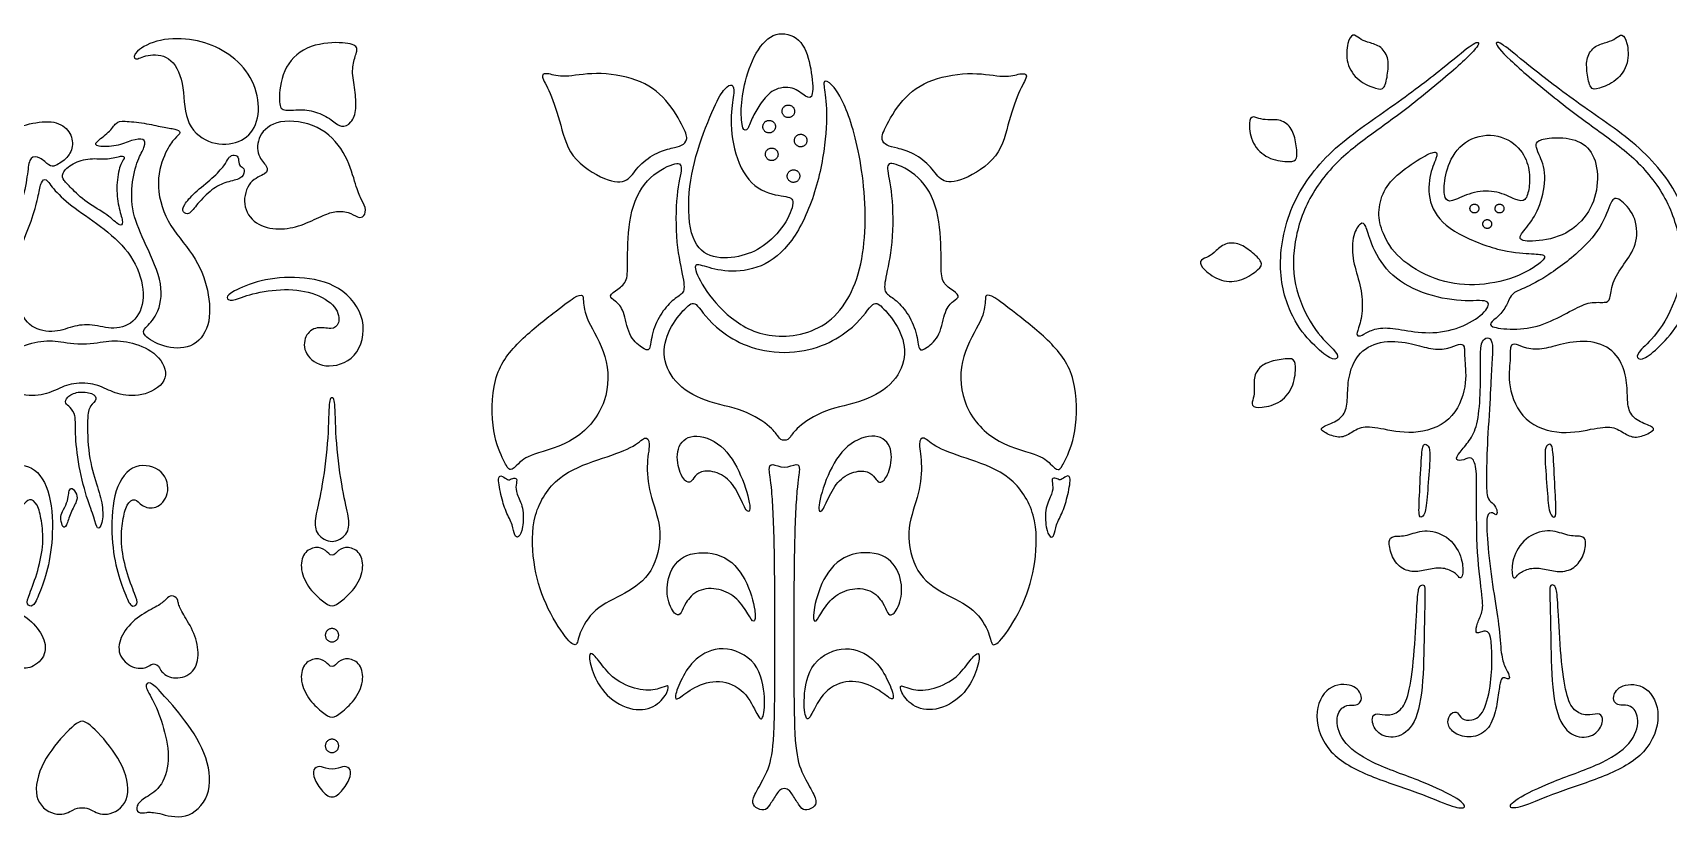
# Model space of a CAD drawing. Header units: millimetres. Extents: x -84 to 83, y -94 to 93.
# Drawn here: x -45.8 to 22, y 60.1 to 92.7 of the extents above; entities that cross this region are included whole.
import ezdxf

# ---------------------------------------------------------------- set-up
doc = ezdxf.new("R2010")
doc.units = ezdxf.units.MM
doc.header["$MEASUREMENT"] = 0
doc.layers.add('Default', color=18, linetype='Continuous')

msp = doc.modelspace()

# ---------------------------------------------------------------- linework, layer by layer
at = {"layer": 'Default', "color": 5}
for centre, radius, start, end in [((-40.05, 69.086), 0.247, 12.93324, 137.06638), ((-40.811, 66.247), 0.252, 36.55424, 113.44579)]:
    msp.add_arc(centre, radius, start, end, dxfattribs=at)
for points in [[(-37.964, 91.959), (-37.598, 91.748), (-36.895, 91.177), (-36.37, 89.912), (-36.532, 88.658), (-37.342, 88.034), (-38.566, 88.048), (-39.574, 88.94), (-39.516, 90.704), (-40.121, 91.781), (-41.119, 91.811), (-41.633, 91.478), (-41.652, 91.902), (-40.593, 92.476), (-39.093, 92.446), (-38.33, 92.171), (-37.964, 91.959)], [(-33.391, 89.04), (-33.55, 89.155), (-34.002, 89.414), (-34.723, 89.536), (-35.489, 89.414), (-35.639, 89.747), (-35.513, 91.172), (-34.533, 92.201), (-32.972, 92.328), (-32.276, 92.158), (-32.458, 91.723), (-32.609, 91.148), (-32.458, 90.313), (-32.379, 89.515), (-32.591, 88.922), (-33.044, 88.728), (-33.231, 88.926), (-33.391, 89.04)], [(-15.621, 89.777), (-15.484, 89.97), (-15.158, 90.383), (-14.275, 90.49), (-13.757, 89.983), (-13.429, 89.954), (-13.53, 91.188), (-13.864, 92.416), (-14.91, 92.83), (-15.794, 92.114), (-16.339, 90.629), (-16.482, 89.496), (-16.406, 88.598), (-16.17, 88.629), (-15.982, 89.227), (-15.758, 89.584), (-15.621, 89.777)], [(12.573, 91.176), (12.029, 90.741), (10.566, 89.63), (7.889, 87.858), (6.211, 85.555), (5.719, 82.788), (6.385, 80.755), (7.237, 79.759), (8.012, 79.094), (8.344, 79.172), (8.211, 79.504), (7.381, 80.19), (6.43, 82.015), (6.392, 83.876), (7.001, 85.865), (8.366, 87.553), (10.062, 88.735), (11.764, 90.011), (13.792, 91.731), (14.278, 92.385), (13.828, 92.239), (13.117, 91.61), (12.573, 91.176)], [(9.179, 92.461), (9.275, 92.396), (9.48, 92.294), (10.039, 92.181), (10.406, 91.673), (10.365, 91.022), (10.228, 90.324), (9.933, 90.336), (9.116, 90.667), (8.602, 91.406), (8.678, 92.335), (8.9, 92.684), (9.082, 92.526), (9.179, 92.461)], [(16.401, 91.176), (16.945, 90.741), (18.408, 89.63), (21.085, 87.858), (22.762, 85.555), (23.255, 82.788), (22.589, 80.755), (21.737, 79.759), (20.962, 79.094), (20.63, 79.172), (20.762, 79.504), (21.593, 80.19), (22.543, 82.015), (22.582, 83.876), (21.973, 85.865), (20.608, 87.553), (18.912, 88.735), (17.209, 90.011), (15.182, 91.731), (14.696, 92.385), (15.146, 92.239), (15.857, 91.61), (16.401, 91.176)], [(19.795, 92.461), (19.699, 92.396), (19.494, 92.294), (18.935, 92.181), (18.568, 91.673), (18.609, 91.022), (18.745, 90.324), (19.041, 90.336), (19.858, 90.667), (20.372, 91.406), (20.295, 92.335), (20.073, 92.684), (19.892, 92.526), (19.795, 92.461)], [(-19.352, 87.9), (-19.54, 87.853), (-20.021, 87.719), (-20.799, 87.118), (-21.12, 86.477), (-21.986, 86.477), (-23.629, 87.495), (-23.951, 89.082), (-24.448, 90.421), (-24.809, 90.982), (-24.472, 91.022), (-23.831, 90.805), (-22.548, 91.086), (-20.704, 90.829), (-19.501, 89.964), (-18.756, 88.625), (-18.66, 88.24), (-18.892, 87.999), (-19.164, 87.946), (-19.352, 87.9)], [(-9.968, 87.9), (-9.779, 87.853), (-9.298, 87.719), (-8.521, 87.118), (-8.2, 86.477), (-7.334, 86.477), (-5.691, 87.495), (-5.369, 89.082), (-4.872, 90.421), (-4.511, 90.982), (-4.848, 91.022), (-5.489, 90.805), (-6.772, 91.086), (-8.616, 90.829), (-9.818, 89.964), (-10.564, 88.625), (-10.66, 88.24), (-10.428, 87.999), (-10.156, 87.946), (-9.968, 87.9)], [(-17.513, 89.715), (-17.702, 89.318), (-18.232, 88.059), (-18.7, 86.085), (-18.58, 83.975), (-17.654, 83.266), (-16.37, 83.394), (-15.416, 83.84), (-14.511, 84.848), (-14.173, 85.848), (-14.66, 85.889), (-15.957, 86.152), (-16.789, 87.617), (-16.917, 89.385), (-16.702, 90.276), (-16.81, 90.585), (-17.097, 90.441), (-17.323, 90.112), (-17.513, 89.715)], [(-16.979, 82.803), (-16.566, 82.777), (-15.605, 82.886), (-14.303, 83.904), (-13.312, 86.051), (-12.893, 88.4), (-12.909, 90.005), (-13.09, 90.705), (-12.852, 90.73), (-12.216, 90.014), (-11.388, 87.446), (-11.155, 83.322), (-12.482, 80.432), (-15.174, 79.87), (-16.96, 80.776), (-18.097, 82.192), (-18.484, 83.139), (-18.08, 83.04), (-17.391, 82.829), (-16.979, 82.803)], [(-14.298, 89.258), (-14.287, 89.271), (-14.267, 89.299), (-14.246, 89.346), (-14.234, 89.396), (-14.232, 89.448), (-14.241, 89.499), (-14.259, 89.547), (-14.286, 89.591), (-14.321, 89.628), (-14.363, 89.658), (-14.41, 89.68), (-14.46, 89.691), (-14.511, 89.693), (-14.562, 89.685), (-14.611, 89.667), (-14.654, 89.64), (-14.692, 89.604), (-14.722, 89.563), (-14.743, 89.516), (-14.755, 89.465), (-14.757, 89.414), (-14.748, 89.363), (-14.73, 89.315), (-14.703, 89.271), (-14.668, 89.233), (-14.626, 89.203), (-14.579, 89.182), (-14.529, 89.17), (-14.478, 89.169), (-14.427, 89.177), (-14.378, 89.195), (-14.335, 89.222), (-14.31, 89.246), (-14.298, 89.258)], [(-47.083, 86.946), (-46.981, 86.507), (-46.875, 85.414), (-47.602, 83.624), (-48.619, 82.234), (-49.064, 80.687), (-48.681, 79.644), (-47.683, 79.427), (-46.853, 79.798), (-46.504, 80.228), (-46.574, 80.471), (-47.109, 81.341), (-47.165, 82.957), (-46.7, 84.458), (-46.157, 85.961), (-46.017, 87.011), (-45.947, 87.572), (-45.512, 87.558), (-45.127, 87.138), (-44.91, 87.134), (-44.364, 87.482), (-44.09, 88.031), (-44.301, 88.694), (-44.979, 89.091), (-46.128, 88.893), (-46.941, 88.585), (-47.803, 88.416), (-47.488, 88.052), (-47.185, 87.386), (-47.083, 86.946)], [(-41.426, 87.471), (-41.523, 87.234), (-41.726, 86.562), (-41.743, 85.214), (-41.146, 83.93), (-40.348, 82.205), (-40.632, 80.908), (-41.218, 80.428), (-41.294, 80.164), (-40.456, 79.619), (-39.204, 79.544), (-38.421, 80.466), (-38.495, 82.031), (-39.079, 83.506), (-40.352, 84.813), (-40.75, 86.557), (-40.3, 87.837), (-39.919, 88.335), (-39.626, 88.57), (-39.884, 88.699), (-40.415, 88.767), (-41.173, 88.951), (-42.099, 89.039), (-42.363, 88.998), (-42.627, 88.558), (-43.272, 88.13), (-43.201, 87.954), (-42.322, 87.966), (-41.707, 88.247), (-41.162, 88.335), (-41.144, 87.984), (-41.329, 87.708), (-41.426, 87.471)], [(-33.866, 85.068), (-34.095, 84.964), (-34.694, 84.674), (-35.6, 84.481), (-36.627, 84.707), (-37.169, 85.547), (-36.87, 86.601), (-36.083, 86.823), (-36.064, 87.147), (-36.518, 87.546), (-36.528, 88.426), (-35.703, 89.148), (-33.916, 88.917), (-32.841, 87.759), (-32.443, 86.416), (-32.239, 85.814), (-31.989, 85.443), (-32.054, 85.045), (-32.35, 84.998), (-32.702, 85.276), (-33.323, 85.295), (-33.638, 85.171), (-33.866, 85.068)], [(-15.095, 88.622), (-15.083, 88.635), (-15.063, 88.663), (-15.042, 88.71), (-15.03, 88.76), (-15.028, 88.812), (-15.037, 88.863), (-15.055, 88.911), (-15.082, 88.955), (-15.117, 88.992), (-15.159, 89.022), (-15.206, 89.044), (-15.256, 89.055), (-15.308, 89.057), (-15.359, 89.049), (-15.407, 89.031), (-15.451, 89.003), (-15.488, 88.968), (-15.518, 88.926), (-15.54, 88.88), (-15.551, 88.829), (-15.553, 88.778), (-15.545, 88.727), (-15.527, 88.679), (-15.499, 88.635), (-15.464, 88.597), (-15.422, 88.567), (-15.375, 88.546), (-15.325, 88.534), (-15.274, 88.532), (-15.223, 88.541), (-15.175, 88.559), (-15.131, 88.586), (-15.106, 88.61), (-15.095, 88.622)], [(5.011, 89.138), (5.122, 89.104), (5.348, 89.064), (5.916, 89.117), (6.413, 88.735), (6.56, 88.099), (6.63, 87.392), (6.343, 87.318), (5.466, 87.401), (4.761, 87.962), (4.568, 88.874), (4.681, 89.272), (4.9, 89.173), (5.011, 89.138)], [(-13.787, 88.046), (-13.775, 88.059), (-13.755, 88.086), (-13.734, 88.133), (-13.722, 88.184), (-13.72, 88.235), (-13.729, 88.286), (-13.747, 88.334), (-13.774, 88.378), (-13.809, 88.416), (-13.851, 88.446), (-13.898, 88.467), (-13.948, 88.479), (-14, 88.48), (-14.051, 88.472), (-14.099, 88.454), (-14.143, 88.427), (-14.18, 88.392), (-14.21, 88.35), (-14.232, 88.303), (-14.243, 88.253), (-14.245, 88.201), (-14.237, 88.15), (-14.219, 88.102), (-14.192, 88.058), (-14.156, 88.021), (-14.114, 87.991), (-14.068, 87.969), (-14.017, 87.958), (-13.966, 87.956), (-13.915, 87.964), (-13.867, 87.982), (-13.823, 88.009), (-13.798, 88.033), (-13.787, 88.046)], [(16.203, 87), (16.158, 87.268), (15.961, 87.856), (14.985, 88.541), (13.6, 88.373), (12.827, 87.314), (12.649, 86.254), (12.75, 85.674), (13.075, 85.705), (13.938, 86.136), (14.906, 86.144), (15.691, 85.728), (16.078, 85.674), (16.232, 86.246), (16.248, 86.731), (16.203, 87)], [(16.637, 87.628), (16.721, 87.431), (16.979, 86.811), (16.693, 85.48), (16.182, 84.652), (15.663, 84.141), (16.205, 83.987), (17.652, 84.196), (18.682, 85.086), (19.123, 86.308), (18.991, 87.601), (18.318, 88.282), (17.173, 88.375), (16.538, 88.228), (16.476, 87.996), (16.553, 87.825), (16.637, 87.628)], [(-44.208, 86.233), (-44.056, 86.08), (-43.617, 85.636), (-42.661, 85.139), (-42.209, 84.623), (-42.035, 84.778), (-42.254, 85.359), (-42.371, 86.23), (-42.242, 87.203), (-41.97, 87.507), (-42.093, 87.623), (-42.706, 87.416), (-43.436, 87.513), (-44.191, 87.3), (-44.663, 86.835), (-44.533, 86.558), (-44.361, 86.387), (-44.208, 86.233)], [(-37.899, 87.173), (-38.003, 87.034), (-38.341, 86.659), (-39.139, 86.054), (-39.579, 85.531), (-39.634, 85.228), (-39.321, 85.118), (-39.029, 85.569), (-38.385, 86.23), (-37.779, 86.522), (-37.146, 86.615), (-37.008, 86.957), (-37.129, 87.138), (-37.306, 87.204), (-37.256, 87.579), (-37.542, 87.645), (-37.719, 87.496), (-37.796, 87.313), (-37.899, 87.173)], [(-14.988, 87.475), (-14.976, 87.488), (-14.956, 87.516), (-14.935, 87.563), (-14.923, 87.613), (-14.921, 87.664), (-14.93, 87.715), (-14.948, 87.763), (-14.975, 87.807), (-15.01, 87.845), (-15.052, 87.875), (-15.099, 87.896), (-15.149, 87.908), (-15.201, 87.91), (-15.251, 87.901), (-15.3, 87.883), (-15.344, 87.856), (-15.381, 87.821), (-15.411, 87.779), (-15.433, 87.732), (-15.444, 87.682), (-15.446, 87.63), (-15.438, 87.58), (-15.42, 87.531), (-15.392, 87.488), (-15.357, 87.45), (-15.315, 87.42), (-15.268, 87.399), (-15.218, 87.387), (-15.167, 87.385), (-15.116, 87.393), (-15.068, 87.411), (-15.024, 87.439), (-14.999, 87.462), (-14.988, 87.475)], [(10.175, 84.359), (10.307, 84.045), (10.714, 83.324), (12.311, 82.381), (13.922, 82.141), (15.686, 82.482), (16.883, 83.244), (16.905, 83.499), (16.324, 83.52), (15.054, 83.593), (12.913, 84.428), (12.028, 85.491), (12.042, 86.772), (12.42, 87.556), (12.405, 87.81), (11.897, 87.614), (10.772, 86.866), (10.138, 86.145), (9.924, 85.208), (10.044, 84.673), (10.175, 84.359)], [(-20.114, 80.256), (-20.04, 80.536), (-19.761, 81.111), (-19.229, 81.678), (-18.793, 81.879), (-18.81, 82.376), (-19.176, 83.892), (-19.159, 86.115), (-18.836, 87.197), (-19.115, 87.371), (-20.441, 86.682), (-21.139, 85.156), (-21.165, 83.14), (-21.147, 82.381), (-21.557, 82.05), (-21.993, 81.771), (-21.671, 81.57), (-21.296, 81.221), (-21.147, 80.104), (-20.537, 79.59), (-20.206, 79.433), (-20.188, 79.976), (-20.114, 80.256)], [(-14.084, 86.571), (-14.073, 86.584), (-14.053, 86.612), (-14.031, 86.659), (-14.019, 86.709), (-14.018, 86.761), (-14.026, 86.811), (-14.044, 86.86), (-14.071, 86.904), (-14.107, 86.941), (-14.148, 86.971), (-14.195, 86.993), (-14.245, 87.004), (-14.297, 87.006), (-14.348, 86.998), (-14.396, 86.98), (-14.44, 86.952), (-14.478, 86.917), (-14.508, 86.875), (-14.529, 86.828), (-14.541, 86.778), (-14.542, 86.727), (-14.534, 86.676), (-14.516, 86.628), (-14.489, 86.584), (-14.454, 86.546), (-14.412, 86.516), (-14.365, 86.495), (-14.315, 86.483), (-14.263, 86.481), (-14.212, 86.49), (-14.164, 86.508), (-14.12, 86.535), (-14.095, 86.558), (-14.084, 86.571)], [(-9.206, 80.256), (-9.28, 80.536), (-9.559, 81.111), (-10.091, 81.678), (-10.527, 81.879), (-10.51, 82.376), (-10.143, 83.892), (-10.161, 86.115), (-10.484, 87.197), (-10.204, 87.371), (-8.879, 86.682), (-8.181, 85.156), (-8.155, 83.14), (-8.172, 82.381), (-7.763, 82.05), (-7.327, 81.771), (-7.649, 81.57), (-8.024, 81.221), (-8.172, 80.104), (-8.783, 79.59), (-9.114, 79.433), (-9.132, 79.976), (-9.206, 80.256)], [(-45.592, 85.934), (-45.646, 85.69), (-45.801, 85.044), (-46.288, 83.891), (-46.64, 82.616), (-46.467, 81.333), (-45.955, 80.399), (-44.845, 80.221), (-44.087, 80.572), (-43.264, 80.6), (-42.338, 80.318), (-41.391, 80.789), (-41.115, 82.007), (-41.669, 83.493), (-42.829, 84.573), (-44.152, 85.432), (-44.967, 86.175), (-45.283, 86.705), (-45.477, 86.511), (-45.538, 86.179), (-45.592, 85.934)], [(14.113, 85.319), (14.118, 85.33), (14.126, 85.353), (14.132, 85.389), (14.13, 85.425), (14.122, 85.46), (14.106, 85.493), (14.085, 85.522), (14.058, 85.547), (14.027, 85.565), (13.993, 85.578), (13.957, 85.583), (13.921, 85.582), (13.886, 85.573), (13.853, 85.558), (13.824, 85.536), (13.799, 85.51), (13.78, 85.479), (13.768, 85.445), (13.762, 85.409), (13.764, 85.373), (13.772, 85.337), (13.788, 85.305), (13.809, 85.275), (13.836, 85.251), (13.867, 85.232), (13.901, 85.22), (13.937, 85.214), (13.973, 85.216), (14.008, 85.224), (14.041, 85.239), (14.07, 85.261), (14.095, 85.288), (14.107, 85.308), (14.113, 85.319)], [(16.78, 82.501), (17.216, 82.767), (18.355, 83.59), (19.35, 84.791), (19.62, 85.895), (20.005, 85.818), (20.711, 85.015), (20.699, 83.847), (20.14, 83.108), (19.624, 82.294), (19.587, 81.599), (19.407, 81.475), (18.756, 81.55), (18.086, 81.24), (16.958, 80.607), (15.873, 80.341), (14.664, 80.446), (14.54, 80.632), (14.955, 80.911), (15.308, 81.395), (15.451, 81.829), (15.743, 81.996), (16.345, 82.236), (16.78, 82.501)], [(15.153, 85.319), (15.158, 85.33), (15.167, 85.353), (15.172, 85.389), (15.171, 85.425), (15.162, 85.46), (15.147, 85.493), (15.125, 85.522), (15.099, 85.547), (15.068, 85.565), (15.033, 85.578), (14.998, 85.583), (14.961, 85.582), (14.926, 85.573), (14.893, 85.558), (14.864, 85.536), (14.84, 85.51), (14.821, 85.479), (14.808, 85.445), (14.803, 85.409), (14.804, 85.373), (14.813, 85.337), (14.828, 85.305), (14.85, 85.275), (14.876, 85.251), (14.907, 85.232), (14.942, 85.22), (14.977, 85.214), (15.014, 85.216), (15.049, 85.224), (15.082, 85.239), (15.111, 85.261), (15.135, 85.288), (15.148, 85.308), (15.153, 85.319)], [(9.696, 83.915), (9.839, 83.568), (10.309, 82.686), (11.751, 81.83), (13.485, 81.503), (14.661, 81.661), (14.473, 81.127), (13.552, 80.485), (12.2, 80.166), (11.006, 80.363), (10.092, 80.498), (9.524, 80.298), (9.198, 80.066), (9.02, 80.159), (9.191, 80.492), (9.353, 81.36), (9.198, 82.366), (8.854, 83.328), (8.9, 84.363), (9.241, 84.849), (9.454, 84.772), (9.554, 84.263), (9.696, 83.915)], [(14.643, 84.676), (14.648, 84.687), (14.656, 84.71), (14.662, 84.746), (14.66, 84.782), (14.652, 84.817), (14.636, 84.85), (14.615, 84.879), (14.588, 84.904), (14.557, 84.923), (14.523, 84.935), (14.487, 84.941), (14.451, 84.939), (14.416, 84.93), (14.383, 84.915), (14.354, 84.894), (14.329, 84.867), (14.31, 84.836), (14.298, 84.802), (14.292, 84.766), (14.294, 84.73), (14.303, 84.695), (14.318, 84.662), (14.339, 84.632), (14.366, 84.608), (14.397, 84.589), (14.431, 84.577), (14.467, 84.571), (14.503, 84.573), (14.538, 84.581), (14.571, 84.597), (14.601, 84.618), (14.625, 84.645), (14.638, 84.665), (14.643, 84.676)], [(2.84, 83.371), (2.946, 83.419), (3.141, 83.54), (3.529, 83.958), (4.154, 84.004), (4.687, 83.628), (5.211, 83.146), (5.046, 82.9), (4.336, 82.378), (3.436, 82.327), (2.685, 82.879), (2.504, 83.251), (2.734, 83.323), (2.84, 83.371)], [(-37.455, 81.98), (-37.22, 82.107), (-36.423, 82.46), (-34.778, 82.612), (-33.053, 82.264), (-31.886, 80.8), (-32.335, 79.09), (-33.77, 78.713), (-34.604, 79.343), (-34.575, 80.155), (-34.046, 80.539), (-33.415, 80.358), (-33.081, 80.575), (-33.154, 81.336), (-34.19, 81.967), (-35.546, 82.097), (-36.945, 81.829), (-37.612, 81.518), (-37.829, 81.699), (-37.689, 81.853), (-37.455, 81.98)], [(-24.259, 81.039), (-24.667, 80.721), (-25.752, 79.879), (-26.823, 78.451), (-26.784, 75.944), (-26.252, 74.857), (-26.03, 74.437), (-25.696, 74.81), (-25.3, 75.191), (-23.213, 75.683), (-21.917, 77.369), (-21.934, 79.337), (-22.926, 80.827), (-23.005, 81.64), (-22.985, 81.838), (-23.302, 81.789), (-23.851, 81.357), (-24.259, 81.039)], [(-14.66, 75.788), (-14.773, 75.788), (-14.909, 75.892), (-15.114, 76.274), (-16.28, 77.081), (-17.991, 77.358), (-19.293, 78.168), (-19.792, 79.38), (-19.39, 80.558), (-18.649, 81.41), (-18.323, 81.597), (-17.607, 80.336), (-15.833, 79.434), (-14.66, 79.434)], [(-14.66, 79.434), (-13.487, 79.434), (-11.713, 80.336), (-10.996, 81.597), (-10.671, 81.41), (-9.93, 80.558), (-9.528, 79.38), (-10.027, 78.168), (-11.329, 77.358), (-13.04, 77.081), (-14.206, 76.274), (-14.411, 75.892), (-14.547, 75.788), (-14.66, 75.788)], [(-5.061, 81.039), (-4.652, 80.721), (-3.568, 79.879), (-2.496, 78.451), (-2.536, 75.944), (-3.068, 74.857), (-3.29, 74.437), (-3.623, 74.81), (-4.02, 75.191), (-6.107, 75.683), (-7.403, 77.369), (-7.386, 79.337), (-6.394, 80.827), (-6.315, 81.64), (-6.335, 81.838), (-6.018, 81.789), (-5.469, 81.357), (-5.061, 81.039)], [(14.193, 78.951), (14.194, 78.603), (14.212, 77.667), (14.076, 76.353), (13.759, 75.764), (13.306, 75.266), (13.116, 74.93), (13.524, 74.948), (13.823, 75.157), (14.049, 74.721), (14.035, 73.591), (14.035, 71.018), (14.308, 69.145), (14.293, 68.668), (14.051, 68.19), (13.977, 67.764), (14.161, 67.801), (14.342, 67.887), (14.487, 67.861), (14.633, 67.728), (14.686, 66.845), (14.659, 65.786), (14.373, 64.42), (13.829, 64.125), (13.39, 64.199), (13.274, 64.543), (12.967, 64.506), (12.773, 64.096), (13.022, 63.646), (13.703, 63.397), (14.464, 63.649), (14.823, 64.406), (14.94, 65.273), (15.027, 65.82), (15.109, 65.968), (15.294, 65.904), (15.411, 65.862), (15.389, 66.1), (15.178, 66.402), (15.038, 66.975), (14.966, 68.289), (14.686, 69.728), (14.473, 71.645), (14.423, 72.77), (14.725, 72.803), (14.846, 72.661), (14.894, 72.73), (14.878, 72.952), (14.697, 73.206), (14.455, 73.335), (14.443, 74.208), (14.463, 75.452), (14.614, 77.719), (14.648, 78.814), (14.736, 79.669), (14.621, 80.06), (14.342, 80.026), (14.205, 79.755), (14.192, 79.299), (14.193, 78.951)], [(-43.773, 78.16), (-44.099, 78.16), (-44.625, 78.015), (-45.281, 77.641), (-46.384, 77.588), (-47.479, 78.311), (-46.943, 79.407), (-45.839, 79.88), (-44.874, 79.952), (-44.27, 79.788), (-43.773, 79.788)], [(-43.773, 79.788), (-43.275, 79.788), (-42.671, 79.952), (-41.706, 79.88), (-40.603, 79.407), (-40.066, 78.311), (-41.161, 77.588), (-42.264, 77.641), (-42.92, 78.015), (-43.446, 78.16), (-43.773, 78.16)], [(12.141, 79.593), (11.894, 79.633), (11.436, 79.809), (10.161, 79.975), (9.126, 79.486), (8.712, 78.484), (8.687, 77.624), (8.654, 76.92), (8.174, 76.523), (7.512, 76.316), (7.652, 76.134), (8.273, 75.86), (8.712, 75.984), (9.209, 76.374), (9.954, 76.316), (11.378, 75.968), (13.058, 76.498), (13.679, 78.087), (13.513, 79.188), (13.571, 79.751), (13.306, 79.809), (12.917, 79.569), (12.388, 79.553), (12.141, 79.593)], [(16.833, 79.593), (17.08, 79.633), (17.538, 79.809), (18.813, 79.975), (19.848, 79.486), (20.262, 78.484), (20.287, 77.624), (20.32, 76.92), (20.8, 76.523), (21.462, 76.316), (21.321, 76.134), (20.701, 75.86), (20.262, 75.984), (19.765, 76.374), (19.02, 76.316), (17.596, 75.968), (15.916, 76.498), (15.295, 78.087), (15.46, 79.188), (15.402, 79.751), (15.667, 79.809), (16.057, 79.569), (16.586, 79.553), (16.833, 79.593)], [(4.78, 77.536), (4.811, 77.648), (4.841, 77.875), (4.766, 78.441), (5.129, 78.952), (5.758, 79.124), (6.462, 79.222), (6.547, 78.938), (6.498, 78.058), (5.965, 77.332), (5.062, 77.103), (4.66, 77.2), (4.75, 77.423), (4.78, 77.536)], [(-44.049, 76.175), (-44.04, 75.86), (-43.974, 74.93), (-43.573, 73.319), (-43.245, 72.554), (-43.155, 72.019), (-42.915, 72.279), (-42.897, 73.094), (-43.163, 73.918), (-43.531, 75.138), (-43.573, 76.802), (-43.456, 77.229), (-43.114, 77.484), (-43.303, 77.754), (-43.966, 77.831), (-44.428, 77.584), (-44.505, 77.303), (-44.265, 77.186), (-44.026, 76.817), (-44.058, 76.489), (-44.049, 76.175)], [(-33.413, 77.547), (-33.508, 77.547), (-33.541, 77.258), (-33.583, 75.466), (-33.897, 73.38), (-34.149, 72.499), (-34.097, 71.857), (-33.629, 71.589), (-33.413, 71.589)], [(-33.413, 71.589), (-33.197, 71.589), (-32.729, 71.857), (-32.677, 72.499), (-32.929, 73.38), (-33.243, 75.466), (-33.285, 77.258), (-33.318, 77.547), (-33.413, 77.547)], [(-17.802, 74.508), (-17.585, 74.497), (-17.05, 74.305), (-16.556, 73.619), (-16.227, 72.727), (-15.987, 72.878), (-16.412, 74.353), (-17.201, 75.683), (-18.525, 76.136), (-19.19, 75.491), (-19.039, 74.442), (-18.696, 73.982), (-18.49, 74.078), (-18.353, 74.373), (-18.019, 74.52), (-17.802, 74.508)], [(-11.518, 74.508), (-11.735, 74.497), (-12.27, 74.305), (-12.764, 73.619), (-13.093, 72.727), (-13.333, 72.878), (-12.908, 74.353), (-12.119, 75.683), (-10.795, 76.136), (-10.13, 75.491), (-10.281, 74.442), (-10.624, 73.982), (-10.829, 74.078), (-10.967, 74.373), (-11.3, 74.52), (-11.518, 74.508)], [(-22.48, 68.733), (-22.148, 69.021), (-21.229, 69.417), (-20.078, 70.216), (-19.652, 72.03), (-20.231, 73.418), (-20.41, 74.746), (-20.187, 75.737), (-20.41, 76.001), (-20.88, 75.472), (-22.35, 74.994), (-24.093, 74.375), (-25.158, 72.744), (-25.114, 70.689), (-24.619, 68.972), (-23.654, 67.429), (-23.241, 67.198), (-23.216, 67.693), (-22.811, 68.446), (-22.48, 68.733)], [(-6.84, 68.733), (-7.171, 69.021), (-8.091, 69.417), (-9.242, 70.216), (-9.667, 72.03), (-9.089, 73.418), (-8.91, 74.746), (-9.133, 75.737), (-8.91, 76.001), (-8.439, 75.472), (-6.97, 74.994), (-5.227, 74.375), (-4.162, 72.744), (-4.205, 70.689), (-4.701, 68.972), (-5.666, 67.429), (-6.079, 67.198), (-6.104, 67.693), (-6.509, 68.446), (-6.84, 68.733)], [(11.754, 75.069), (11.728, 74.71), (11.672, 73.519), (11.625, 72.589), (11.756, 72.589), (11.942, 72.747), (12.016, 73.817), (12.128, 75.24), (12.063, 75.584), (11.83, 75.677), (11.78, 75.429), (11.754, 75.069)], [(17.22, 75.069), (17.246, 74.71), (17.302, 73.519), (17.348, 72.589), (17.218, 72.589), (17.032, 72.747), (16.958, 73.817), (16.846, 75.24), (16.911, 75.584), (17.144, 75.677), (17.193, 75.429), (17.22, 75.069)], [(-45.461, 72.442), (-45.419, 72.173), (-45.352, 71.546), (-45.583, 70.366), (-45.992, 69.309), (-46.108, 68.977), (-45.799, 68.823), (-45.568, 69.378), (-45.182, 70.381), (-44.951, 71.87), (-45.067, 73.829), (-45.923, 74.924), (-47.242, 74.585), (-47.432, 73.504), (-46.841, 72.888), (-46.208, 73.043), (-45.977, 73.428), (-45.606, 73.158), (-45.504, 72.711), (-45.461, 72.442)], [(-42.084, 72.442), (-42.126, 72.173), (-42.193, 71.546), (-41.962, 70.366), (-41.553, 69.309), (-41.437, 68.977), (-41.746, 68.823), (-41.977, 69.378), (-42.363, 70.381), (-42.594, 71.87), (-42.478, 73.829), (-41.622, 74.924), (-40.303, 74.585), (-40.113, 73.504), (-40.705, 72.888), (-41.337, 73.043), (-41.568, 73.428), (-41.939, 73.158), (-42.041, 72.711), (-42.084, 72.442)], [(-14.66, 61.338), (-14.834, 61.338), (-15.005, 61.074), (-15.295, 60.613), (-15.478, 60.395), (-15.875, 60.534), (-16.046, 60.792), (-15.737, 61.371), (-15.242, 62.215), (-15.053, 63.494), (-15.053, 67.255), (-15.053, 71.477), (-15.179, 73.981), (-15.327, 74.632), (-15.218, 74.858), (-14.849, 74.676), (-14.66, 74.676)], [(-14.66, 74.676), (-14.471, 74.676), (-14.102, 74.858), (-13.993, 74.632), (-14.141, 73.981), (-14.267, 71.477), (-14.267, 67.255), (-14.267, 63.494), (-14.078, 62.215), (-13.583, 61.371), (-13.274, 60.792), (-13.445, 60.534), (-13.842, 60.395), (-14.025, 60.613), (-14.315, 61.074), (-14.486, 61.338), (-14.66, 61.338)], [(-26.411, 73.539), (-26.349, 73.273), (-26.212, 72.802), (-25.903, 72.273), (-25.862, 71.793), (-25.677, 71.725), (-25.492, 72.095), (-25.453, 73.036), (-25.793, 73.575), (-25.793, 73.944), (-25.719, 74.212), (-25.929, 74.229), (-26.099, 74.098), (-26.258, 74.256), (-26.582, 74.397), (-26.473, 73.805), (-26.411, 73.539)], [(-2.909, 73.539), (-2.971, 73.273), (-3.108, 72.802), (-3.416, 72.273), (-3.458, 71.793), (-3.643, 71.725), (-3.828, 72.095), (-3.867, 73.036), (-3.527, 73.575), (-3.527, 73.944), (-3.601, 74.212), (-3.391, 74.229), (-3.221, 74.098), (-3.062, 74.256), (-2.738, 74.397), (-2.847, 73.805), (-2.909, 73.539)], [(-44.347, 73.446), (-44.363, 73.346), (-44.43, 73.099), (-44.655, 72.729), (-44.669, 72.527), (-44.578, 72.13), (-44.42, 72.184), (-44.263, 72.784), (-43.97, 73.289), (-43.97, 73.528), (-44.195, 73.866), (-44.33, 73.699), (-44.33, 73.546), (-44.347, 73.446)], [(10.52, 71.034), (10.601, 70.83), (10.864, 70.439), (11.531, 70.285), (12.117, 70.47), (12.735, 70.513), (13.228, 70.254), (13.352, 70.007), (13.488, 70.161), (13.463, 70.964), (12.858, 71.871), (11.827, 72.118), (11.148, 71.797), (10.543, 71.828), (10.377, 71.661), (10.438, 71.237), (10.52, 71.034)], [(18.454, 71.034), (18.373, 70.83), (18.11, 70.439), (17.443, 70.285), (16.857, 70.47), (16.239, 70.513), (15.745, 70.254), (15.622, 70.007), (15.486, 70.161), (15.511, 70.964), (16.116, 71.871), (17.147, 72.118), (17.826, 71.797), (18.431, 71.828), (18.597, 71.661), (18.536, 71.237), (18.454, 71.034)], [(-33.413, 71.022), (-33.518, 71.022), (-33.651, 71.244), (-34.074, 71.403), (-34.615, 71.158), (-34.764, 70.427), (-34.36, 69.582), (-33.756, 69.082), (-33.534, 68.923), (-33.413, 68.923)], [(-33.413, 68.923), (-33.293, 68.923), (-33.07, 69.082), (-32.466, 69.582), (-32.062, 70.427), (-32.211, 71.158), (-32.752, 71.403), (-33.175, 71.244), (-33.308, 71.022), (-33.413, 71.022)], [(-18.732, 69.055), (-18.623, 69.227), (-18.268, 69.635), (-17.35, 69.675), (-16.571, 69.242), (-16.139, 68.523), (-15.906, 68.157), (-15.806, 68.55), (-16.205, 70.081), (-17.17, 71.165), (-18.88, 71.165), (-19.532, 70.187), (-19.552, 69.136), (-19.133, 68.437), (-18.92, 68.603), (-18.84, 68.883), (-18.732, 69.055)], [(-10.588, 69.055), (-10.697, 69.227), (-11.052, 69.635), (-11.97, 69.675), (-12.749, 69.242), (-13.181, 68.523), (-13.414, 68.157), (-13.514, 68.55), (-13.115, 70.081), (-12.15, 71.165), (-10.44, 71.165), (-9.788, 70.187), (-9.768, 69.136), (-10.187, 68.437), (-10.4, 68.603), (-10.48, 68.883), (-10.588, 69.055)], [(11.555, 68.71), (11.527, 68.213), (11.452, 66.727), (11.231, 65.168), (10.915, 64.544), (10.357, 64.329), (9.887, 64.49), (9.652, 64.309), (9.8, 63.724), (10.424, 63.355), (11.365, 63.684), (11.822, 65.128), (11.855, 67.601), (11.902, 69.374), (11.902, 69.791), (11.768, 69.791), (11.62, 69.71), (11.583, 69.207), (11.555, 68.71)], [(17.419, 68.71), (17.447, 68.213), (17.522, 66.727), (17.743, 65.168), (18.059, 64.544), (18.617, 64.329), (19.087, 64.49), (19.322, 64.309), (19.174, 63.724), (18.549, 63.355), (17.609, 63.684), (17.152, 65.128), (17.118, 67.601), (17.071, 69.374), (17.071, 69.791), (17.206, 69.791), (17.354, 69.71), (17.391, 69.207), (17.419, 68.71)], [(-33.674, 67.606), (-33.68, 67.623), (-33.689, 67.658), (-33.692, 67.713), (-33.684, 67.767), (-33.665, 67.818), (-33.637, 67.865), (-33.6, 67.906), (-33.556, 67.938), (-33.507, 67.962), (-33.454, 67.975), (-33.399, 67.978), (-33.345, 67.97), (-33.294, 67.951), (-33.247, 67.923), (-33.206, 67.886), (-33.174, 67.842), (-33.15, 67.793), (-33.137, 67.74), (-33.134, 67.685), (-33.142, 67.631), (-33.161, 67.58), (-33.189, 67.533), (-33.226, 67.492), (-33.27, 67.46), (-33.319, 67.436), (-33.372, 67.423), (-33.427, 67.42), (-33.481, 67.428), (-33.532, 67.447), (-33.579, 67.475), (-33.62, 67.512), (-33.652, 67.556), (-33.668, 67.589), (-33.674, 67.606)], [(-18.901, 65.911), (-18.762, 66.186), (-18.421, 66.738), (-17.267, 67.362), (-15.682, 66.658), (-15.424, 65.001), (-15.551, 64.118), (-15.752, 64.294), (-16.263, 65.44), (-17.35, 65.911), (-18.438, 65.582), (-19.095, 64.991), (-19.251, 65.087), (-19.039, 65.636), (-18.901, 65.911)], [(-10.419, 65.911), (-10.557, 66.186), (-10.899, 66.738), (-12.053, 67.362), (-13.638, 66.658), (-13.896, 65.001), (-13.769, 64.118), (-13.567, 64.294), (-13.057, 65.44), (-11.97, 65.911), (-10.882, 65.582), (-10.225, 64.991), (-10.069, 65.087), (-10.281, 65.636), (-10.419, 65.911)], [(-33.413, 66.402), (-33.518, 66.402), (-33.651, 66.624), (-34.074, 66.783), (-34.615, 66.538), (-34.764, 65.807), (-34.36, 64.962), (-33.756, 64.462), (-33.534, 64.303), (-33.413, 64.303)], [(-33.413, 64.303), (-33.293, 64.303), (-33.07, 64.462), (-32.466, 64.962), (-32.062, 65.807), (-32.211, 66.538), (-32.752, 66.783), (-33.175, 66.624), (-33.308, 66.402), (-33.413, 66.402)], [(-22.197, 66.437), (-22.042, 66.24), (-21.684, 65.801), (-20.578, 65.353), (-19.789, 65.469), (-19.457, 65.68), (-19.457, 65.38), (-19.915, 64.738), (-20.905, 64.485), (-22.116, 65.153), (-22.653, 66.206), (-22.789, 66.943), (-22.616, 66.986), (-22.352, 66.635), (-22.197, 66.437)], [(-7.123, 66.437), (-7.278, 66.24), (-7.636, 65.801), (-8.742, 65.353), (-9.531, 65.469), (-9.863, 65.68), (-9.863, 65.38), (-9.405, 64.738), (-8.415, 64.485), (-7.204, 65.153), (-6.667, 66.206), (-6.53, 66.943), (-6.704, 66.986), (-6.967, 66.635), (-7.123, 66.437)], [(-40.448, 65.27), (-40.204, 65.006), (-39.499, 64.22), (-38.497, 62.623), (-38.397, 60.965), (-39.461, 59.978), (-40.695, 60.363), (-41.096, 60.363), (-41.482, 60.286), (-41.543, 60.633), (-41.258, 60.919), (-40.502, 61.304), (-40.086, 62.469), (-40.371, 63.888), (-40.795, 64.991), (-41.235, 65.647), (-40.965, 65.801), (-40.692, 65.534), (-40.448, 65.27)], [(8.958, 64.802), (8.851, 64.797), (8.539, 64.83), (8.169, 64.343), (8.359, 63.321), (9.574, 62.39), (11.842, 61.644), (13.446, 60.851), (13.649, 60.486), (13.025, 60.567), (11.729, 61.15), (9.582, 61.823), (7.824, 62.746), (7.208, 64.415), (7.845, 65.692), (8.995, 65.692), (9.335, 65.125), (9.181, 64.866), (9.065, 64.808), (8.958, 64.802)], [(20.016, 64.802), (20.123, 64.797), (20.435, 64.83), (20.805, 64.343), (20.615, 63.321), (19.4, 62.39), (17.132, 61.644), (15.528, 60.851), (15.325, 60.486), (15.949, 60.567), (17.245, 61.15), (19.392, 61.823), (21.15, 62.746), (21.765, 64.415), (21.129, 65.692), (19.979, 65.692), (19.639, 65.125), (19.793, 64.866), (19.909, 64.808), (20.016, 64.802)], [(-43.773, 64.129), (-43.945, 64.129), (-44.504, 63.641), (-45.587, 62.264), (-45.819, 60.732), (-44.753, 60.115), (-44.081, 60.5), (-43.932, 60.542), (-43.773, 60.542)], [(-43.773, 60.542), (-43.613, 60.542), (-43.464, 60.5), (-42.792, 60.115), (-41.726, 60.732), (-41.958, 62.264), (-43.041, 63.641), (-43.6, 64.129), (-43.773, 64.129)], [(-33.674, 63.016), (-33.68, 63.033), (-33.689, 63.069), (-33.692, 63.123), (-33.684, 63.177), (-33.665, 63.229), (-33.637, 63.276), (-33.6, 63.316), (-33.556, 63.349), (-33.507, 63.372), (-33.454, 63.385), (-33.399, 63.388), (-33.345, 63.38), (-33.294, 63.361), (-33.247, 63.333), (-33.206, 63.297), (-33.174, 63.253), (-33.15, 63.203), (-33.137, 63.15), (-33.134, 63.095), (-33.142, 63.041), (-33.161, 62.99), (-33.189, 62.943), (-33.226, 62.902), (-33.27, 62.87), (-33.319, 62.847), (-33.372, 62.833), (-33.427, 62.831), (-33.481, 62.839), (-33.532, 62.857), (-33.579, 62.885), (-33.62, 62.922), (-33.652, 62.966), (-33.668, 62.999), (-33.674, 63.016)], [(-33.413, 62.148), (-33.612, 62.148), (-33.857, 62.289), (-34.165, 62.214), (-34.234, 61.89), (-33.873, 61.246), (-33.559, 60.995), (-33.413, 60.995)], [(-33.413, 60.995), (-33.267, 60.995), (-32.953, 61.246), (-32.592, 61.89), (-32.661, 62.214), (-32.969, 62.289), (-33.214, 62.148), (-33.413, 62.148)]]:
    msp.add_open_spline(points, degree=3, dxfattribs=at)
for points, knots in [([(-47.314, 69.255), (-47.28, 69.218), (-47.139, 69.076), (-46.895, 68.895), (-46.018, 68.455), (-45.362, 67.727), (-45.202, 66.885), (-45.871, 66.282), (-46.414, 66.333), (-46.545, 66.44), (-46.634, 66.479)], [5.943061, 5.943061, 5.943061, 5.943061, 6.170234, 6.897454, 7.624674, 8.351894, 9.079114, 9.806334, 10.533555, 11.011825, 11.011825, 11.011825, 11.011825]), ([(-40.232, 69.255), (-40.265, 69.218), (-40.407, 69.076), (-40.651, 68.895), (-41.527, 68.455), (-42.183, 67.727), (-42.343, 66.885), (-41.674, 66.282), (-41.132, 66.333), (-41, 66.44), (-40.911, 66.479)], [16.954886, 16.954886, 16.954886, 16.954886, 17.182058, 17.909279, 18.636499, 19.363719, 20.090939, 20.818159, 21.54538, 22.02365, 22.02365, 22.02365, 22.02365]), ([(-40.609, 66.397), (-40.551, 66.32), (-40.491, 66.161), (-40.046, 65.846), (-39.165, 66.034), (-38.884, 66.843), (-39.087, 67.801), (-39.626, 68.621), (-39.747, 68.899), (-39.798, 69.093), (-39.809, 69.142)], [22.362087, 22.362087, 22.362087, 22.362087, 22.840357, 23.567577, 24.294797, 25.022017, 25.749237, 26.476458, 27.203678, 27.430848, 27.430848, 27.430848, 27.430848])]:
    msp.add_open_spline(points, degree=3, knots=knots, dxfattribs=at)

doc.saveas('drawing.dxf')
